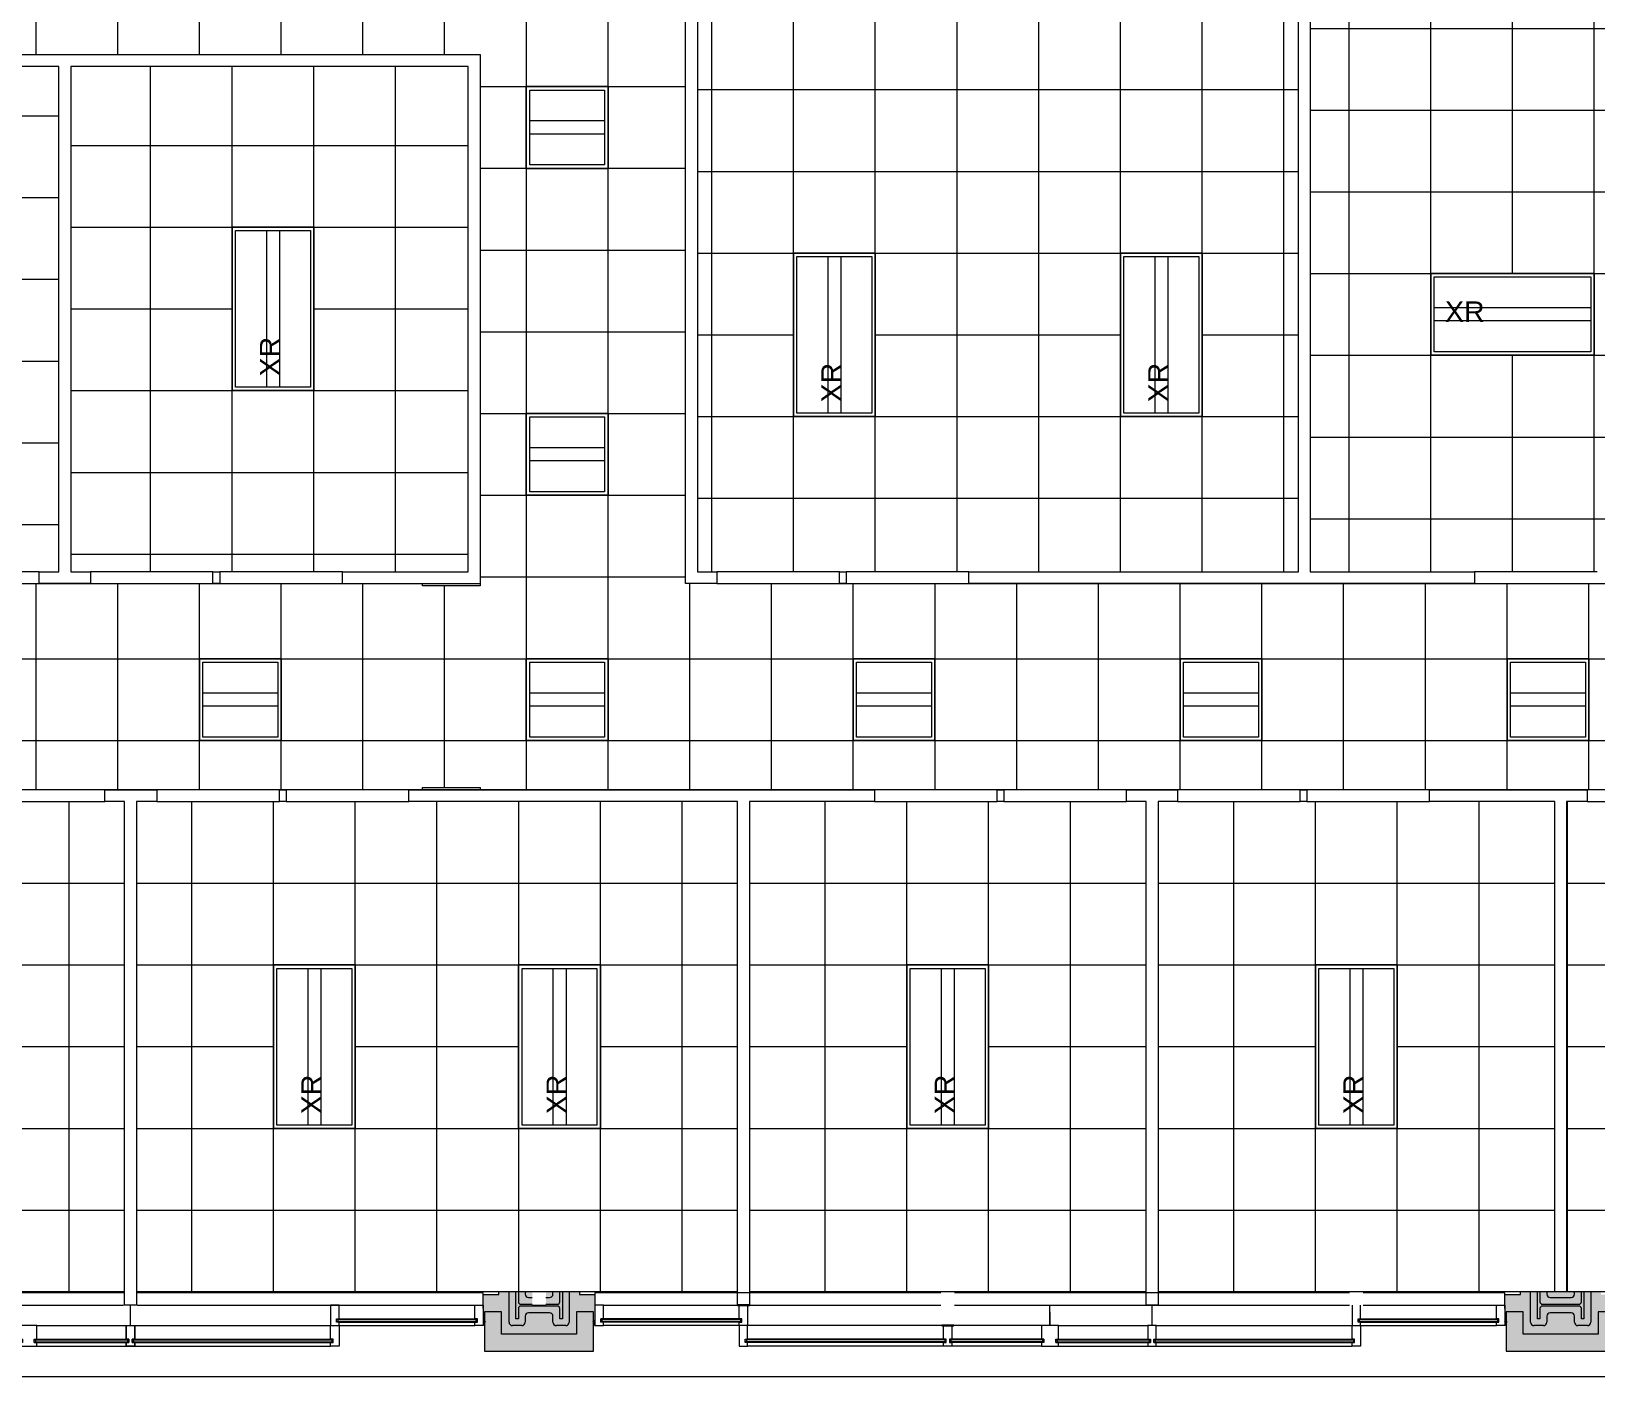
# Model space of a CAD drawing. Header units: inches. Extents: x 1724 to 6154, y -664 to 702.
# Drawn here: x 2200.1 to 2659.6, y -663.6 to -268.5 of the extents above; entities that cross this region are included whole.
import ezdxf

# ---------------------------------------------------------------- set-up
doc = ezdxf.new("R2010")
doc.units = ezdxf.units.IN
doc.header["$MEASUREMENT"] = 0
doc.layers.get('Defpoints').update_dxf_attribs({"color": 250, "lineweight": 9})
for name, color, linetype, lineweight in [('A-ANNO-NOTE', 131, 'Continuous', 9), ('A-CLNG', 13, 'Continuous', 9), ('A-CLNG-PATT', 13, 'Continuous', 9), ('A-WALL', 250, 'Continuous', 9), ('B-BASE', 250, 'Continuous', 9), ('E-LITE-EQPM', 33, 'Continuous', 9), ('I-WALL', 2, 'Continuous', 9), ('NABCA_dwg', 8, 'Continuous', 9), ('NB-PART-GWB', 250, 'Continuous', 9), ('NB-ROD-SEAL', 250, 'Continuous', 9), ('NB-WALL-EXT', 250, 'Continuous', 9), ('NB-WIND-EXT', 250, 'Continuous', 9), ('NB-WIND-MULL', 250, 'Continuous', 9), ('NB-WIND-SILL', 250, 'Continuous', 9)]:
    doc.layers.add(name, color=color, linetype=linetype, lineweight=lineweight)
doc.styles.add('Arial', font='arial.ttf', dxfattribs={"height": 6})

# ---------------------------------------------------------------- blocks, each defined once
blk = doc.blocks.new('Rectangular Ceiling Light - Recessed - New 2_x2_ - BASKET-V1-Reflected Ceiling Plan')
at = {"layer": 'E-LITE-EQPM', "lineweight": 20}
for p, q in [((-12.74, -14.34), (-12.74, 9.66)), ((-12.74, 9.66), (11.26, 9.66)), ((11.26, 9.66), (11.26, -14.34)), ((-11.74, -13.34), (-11.74, 8.66)), ((-11.74, 8.66), (10.26, 8.66)), ((10.26, 8.66), (10.26, -13.34)), ((10.26, -0.42), (-11.74, -0.42)), ((10.26, -4.26), (-11.74, -4.26)), ((10.26, -13.34), (-11.74, -13.34)), ((11.26, -14.34), (-12.74, -14.34))]:
    blk.add_line(p, q, dxfattribs=at)
blk = doc.blocks.new('Rectangular Ceiling Light - Recessed - Existing Relocated 2_x4_ - BASKET-2505325-Reflected Ceiling Plan')
at = {"layer": 'E-LITE-EQPM', "lineweight": 20}
for p, q in [((-24.74, -14.34), (-24.74, 9.66)), ((-24.74, 9.66), (23.26, 9.66)), ((23.26, 9.66), (23.26, -14.34)), ((-23.74, -13.34), (-23.74, 8.66)), ((-23.74, 8.66), (22.26, 8.66)), ((22.26, 8.66), (22.26, -13.34)), ((22.26, -0.42), (-23.74, -0.42)), ((22.26, -4.26), (-23.74, -4.26)), ((22.26, -13.34), (-23.74, -13.34)), ((23.26, -14.34), (-24.74, -14.34))]:
    blk.add_line(p, q, dxfattribs=at)
blk = doc.blocks.new('NABCA_dwg_MA-2900-8th-120718_dwg-2391440-New Construction - Test Fit Plan-2421454-Reflected Ceiling Plan')
at = {"layer": 'B-BASE'}
for points in [[(-7765.04, -3896.6), (-7737.21, -3896.6), (-7737.21, -3889.1), (-7736.84, -3889.1), (-7736.84, -3879.98), (-7741.38, -3879.98), (-7741.38, -3879.16), (-7751.21, -3879.16), (-7751.21, -3883.1), (-7755.21, -3883.1), (-7755.21, -3879.16), (-7765.04, -3879.16), (-7765.04, -3879.98), (-7769.59, -3879.98), (-7769.59, -3889.1), (-7769.21, -3889.1), (-7769.21, -3896.6), (-7768.9, -3896.6)], [(-7454.96, -3896.6), (-7437.21, -3896.6), (-7437.21, -3889.1), (-7436.84, -3889.1), (-7436.84, -3879.98), (-7441.38, -3879.98), (-7441.38, -3879.16), (-7451.46, -3879.16), (-7451.46, -3879.1), (-7454.96, -3879.1), (-7454.96, -3879.16), (-7465.04, -3879.16), (-7465.04, -3879.98), (-7469.59, -3879.98), (-7469.59, -3889.1), (-7469.21, -3889.1), (-7469.21, -3896.6), (-7465.04, -3896.6)]]:
    blk.add_hatch(color=256, dxfattribs=at).paths.add_polyline_path(points, flags=0)
at = {"layer": 'A-WALL', "color": 10, "lineweight": 30}
for p, q in [((-7694.96, -3883.1), (-7691.46, -3883.1)), ((-7634.96, -3889.1), (-7631.46, -3889.1))]:
    blk.add_line(p, q, dxfattribs=at)
at = {"layer": 'B-BASE'}
for p, q in [((-7762.04, -3888.1), (-7762.04, -3879.16)), ((-7759.29, -3879.16), (-7759.29, -3882.1)), ((-7757.29, -3879.16), (-7757.29, -3879.85)), ((-7756.29, -3880.85), (-7755.21, -3880.85)), ((-7751.21, -3880.85), (-7750.13, -3880.85)), ((-7749.13, -3879.85), (-7749.13, -3879.16)), ((-7747.13, -3882.1), (-7747.13, -3879.16)), ((-7744.38, -3879.16), (-7744.38, -3888.1)), ((-7462.04, -3888.1), (-7462.04, -3879.16)), ((-7459.29, -3879.16), (-7459.29, -3882.1)), ((-7457.29, -3879.16), (-7457.29, -3879.85)), ((-7456.29, -3880.85), (-7450.13, -3880.85)), ((-7449.13, -3879.85), (-7449.13, -3879.16)), ((-7447.13, -3882.1), (-7447.13, -3879.16)), ((-7444.38, -3879.16), (-7444.38, -3888.1)), ((-7758.54, -3882.85), (-7755.21, -3882.85)), ((-7747.88, -3883.35), (-7758.54, -3883.35)), ((-7757.29, -3886.35), (-7757.29, -3888.1)), ((-7750.13, -3885.35), (-7756.29, -3885.35)), ((-7751.21, -3882.85), (-7747.88, -3882.85)), ((-7749.13, -3888.1), (-7749.13, -3886.35)), ((-7458.54, -3882.85), (-7447.88, -3882.85)), ((-7447.88, -3883.35), (-7458.54, -3883.35)), ((-7457.29, -3886.35), (-7457.29, -3888.1)), ((-7450.13, -3885.35), (-7456.29, -3885.35)), ((-7449.13, -3888.1), (-7449.13, -3886.35)), ((-7758.29, -3889.1), (-7761.04, -3889.1)), ((-7745.38, -3889.1), (-7748.13, -3889.1)), ((-7458.29, -3889.1), (-7461.04, -3889.1)), ((-7445.38, -3889.1), (-7448.13, -3889.1))]:
    blk.add_line(p, q, dxfattribs=at)
at = {"layer": 'B-BASE', "flags": 128}
for points in [[(-5935.21, -3896.6), (-5935.21, -3904.1), (-8374.21, -3904.1), (-8374.21, -2881.08), (-8378.21, -2881.08), (-8378.21, -2538.1), (-5818.21, -2538.1), (-5818.21, -2548.1)], [(-7759.29, -3884.1), (-7759.29, -3887.1), (-7760.04, -3887.1), (-7760.04, -3879.16)], [(-7746.38, -3879.16), (-7746.38, -3887.1), (-7747.13, -3887.1), (-7747.13, -3884.1)], [(-7459.29, -3884.1), (-7459.29, -3887.1), (-7460.04, -3887.1), (-7460.04, -3879.16)], [(-7446.38, -3879.16), (-7446.38, -3887.1), (-7447.13, -3887.1), (-7447.13, -3884.1)]]:
    blk.add_lwpolyline(points, dxfattribs=at)
at = {"layer": 'B-BASE'}
for centre, radius, start, end in [((-7756.29, -3879.85), 1, 180, 270), ((-7750.13, -3879.85), 1, 270, 0), ((-7456.29, -3879.85), 1, 180, 270), ((-7450.13, -3879.85), 1, 270, 0), ((-7758.54, -3882.1), 0.75, 180, 270), ((-7758.54, -3884.1), 0.75, 90, 180), ((-7756.29, -3886.35), 1, 90, 180), ((-7750.13, -3886.35), 1, 0, 90), ((-7747.88, -3882.1), 0.75, 270, 0), ((-7747.88, -3884.1), 0.75, 0, 90), ((-7458.54, -3882.1), 0.75, 180, 270), ((-7458.54, -3884.1), 0.75, 90, 180), ((-7456.29, -3886.35), 1, 90, 180), ((-7450.13, -3886.35), 1, 0, 90), ((-7447.88, -3882.1), 0.75, 270, 0), ((-7447.88, -3884.1), 0.75, 0, 90), ((-7761.04, -3888.1), 1, 180, 270), ((-7758.29, -3888.1), 1, 270, 0), ((-7748.13, -3888.1), 1, 180, 270), ((-7745.38, -3888.1), 1, 270, 0), ((-7461.04, -3888.1), 1, 180, 270), ((-7458.29, -3888.1), 1, 270, 0), ((-7448.13, -3888.1), 1, 180, 270), ((-7445.38, -3888.1), 1, 270, 0)]:
    blk.add_arc(centre, radius, start, end, dxfattribs=at)
at = {"layer": 'Defpoints'}
blk.add_line((-7871.96, -3889.1), (-7814.46, -3889.1), dxfattribs=at)
at = {"layer": 'NB-PART-GWB', "flags": 128}
for points in [[(-7769.59, -3884.1), (-7769.59, -3879.98), (-7765.04, -3879.98), (-7765.04, -3879.16)], [(-7741.38, -3879.16), (-7741.38, -3879.98), (-7736.84, -3879.98), (-7736.84, -3884.1)], [(-7469.59, -3884.1), (-7469.59, -3879.98), (-7465.04, -3879.98), (-7465.04, -3879.16)]]:
    blk.add_lwpolyline(points, dxfattribs=at)
at = {"layer": 'NB-ROD-SEAL'}
for centre, start, end in [((-7769.32, -3888.7), 56.6478, 129.9782), ((-7769.32, -3888.93), 56.6478, 129.9782), ((-7769.32, -3889.12), 56.6478, 129.9782), ((-7769.32, -3889.29), 56.6478, 129.9782), ((-7769.32, -3889.42), 56.6478, 129.9782), ((-7737.11, -3888.67), 50.0218, 123.3522), ((-7737.11, -3888.9), 50.0218, 123.3522), ((-7737.11, -3889.09), 50.0218, 123.3522), ((-7737.11, -3889.26), 50.0218, 123.3522), ((-7737.11, -3889.4), 50.0218, 123.3522), ((-7469.32, -3888.7), 56.6478, 129.9782), ((-7469.32, -3888.93), 56.6478, 129.9782), ((-7469.32, -3889.12), 56.6478, 129.9782), ((-7469.32, -3889.29), 56.6478, 129.9782), ((-7469.32, -3889.42), 56.6478, 129.9782)]:
    blk.add_arc(centre, 0.419, start, end, dxfattribs=at)
for centre in [(-7769.33, -3887.99), (-7737.09, -3887.96), (-7469.33, -3887.99)]:
    blk.add_ellipse(centre, major_axis=(0, 0.333), ratio=0.724983, dxfattribs=at)
at = {"layer": 'NB-WALL-EXT', "flags": 128}
for points in [[(-7769.21, -3896.6), (-7737.21, -3896.6), (-7737.21, -3885.1), (-7742.21, -3885.1), (-7742.21, -3891.6), (-7764.21, -3891.6), (-7764.21, -3885.1), (-7769.21, -3885.1)], [(-7469.21, -3896.6), (-7437.21, -3896.6), (-7437.21, -3885.1), (-7442.21, -3885.1), (-7442.21, -3891.6), (-7464.21, -3891.6), (-7464.21, -3885.1), (-7469.21, -3885.1)]]:
    blk.add_lwpolyline(points, close=True, dxfattribs=at)
at = {"layer": 'NB-WIND-EXT'}
for p, q in [((-7812.71, -3887.3), (-7771.34, -3887.3)), ((-7812.71, -3887.9), (-7771.34, -3887.9)), ((-7812.34, -3887.3), (-7812.34, -3887.9)), ((-7811.96, -3887.1), (-7771.34, -3887.1)), ((-7811.96, -3888.1), (-7771.34, -3888.1)), ((-7771.71, -3887.9), (-7771.71, -3887.3)), ((-7694.46, -3887.1), (-7735.09, -3887.1)), ((-7693.71, -3887.3), (-7735.09, -3887.3)), ((-7693.71, -3887.9), (-7735.09, -3887.9)), ((-7694.46, -3888.1), (-7735.09, -3888.1)), ((-7734.71, -3887.9), (-7734.71, -3887.3)), ((-7694.09, -3887.3), (-7694.09, -3887.9)), ((-7512.71, -3887.3), (-7471.34, -3887.3)), ((-7512.71, -3887.9), (-7471.34, -3887.9)), ((-7512.34, -3887.3), (-7512.34, -3887.9)), ((-7511.96, -3887.1), (-7471.34, -3887.1)), ((-7511.96, -3888.1), (-7471.34, -3888.1)), ((-7471.71, -3887.9), (-7471.71, -3887.3)), ((-7901.46, -3893.1), (-7873.71, -3893.1)), ((-7901.46, -3893.3), (-7873.71, -3893.3)), ((-7901.46, -3893.9), (-7873.71, -3893.9)), ((-7901.46, -3894.1), (-7873.71, -3894.1)), ((-7901.09, -3893.3), (-7901.09, -3893.9)), ((-7874.09, -3893.3), (-7874.09, -3893.9)), ((-7872.71, -3893.1), (-7814.46, -3893.1)), ((-7872.71, -3893.3), (-7813.71, -3893.3)), ((-7872.71, -3893.9), (-7813.71, -3893.9)), ((-7872.71, -3894.1), (-7814.46, -3894.1)), ((-7872.34, -3893.3), (-7872.34, -3893.9)), ((-7814.09, -3893.3), (-7814.09, -3893.9)), ((-7633.71, -3893.3), (-7692.71, -3893.3)), ((-7633.71, -3893.9), (-7692.71, -3893.9)), ((-7692.34, -3893.3), (-7692.34, -3893.9)), ((-7633.71, -3893.1), (-7691.96, -3893.1)), ((-7633.71, -3894.1), (-7691.96, -3894.1)), ((-7634.09, -3893.3), (-7634.09, -3893.9)), ((-7604.96, -3893.1), (-7632.71, -3893.1)), ((-7604.96, -3893.3), (-7632.71, -3893.3)), ((-7604.96, -3893.9), (-7632.71, -3893.9)), ((-7604.96, -3894.1), (-7632.71, -3894.1)), ((-7632.34, -3893.3), (-7632.34, -3893.9)), ((-7605.34, -3893.3), (-7605.34, -3893.9)), ((-7601.46, -3893.1), (-7573.71, -3893.1)), ((-7601.46, -3893.3), (-7573.71, -3893.3)), ((-7601.46, -3893.9), (-7573.71, -3893.9)), ((-7601.46, -3894.1), (-7573.71, -3894.1)), ((-7601.09, -3893.3), (-7601.09, -3893.9)), ((-7574.09, -3893.3), (-7574.09, -3893.9)), ((-7572.71, -3893.1), (-7514.46, -3893.1)), ((-7572.71, -3893.3), (-7513.71, -3893.3)), ((-7572.71, -3893.9), (-7513.71, -3893.9)), ((-7572.71, -3894.1), (-7514.46, -3894.1)), ((-7572.34, -3893.3), (-7572.34, -3893.9)), ((-7514.09, -3893.3), (-7514.09, -3893.9))]:
    blk.add_line(p, q, dxfattribs=at)
at = {"layer": 'NB-WIND-MULL', "flags": 128}
for points in [[(-7811.96, -3889.1), (-7811.96, -3888.1), (-7812.71, -3888.1), (-7812.71, -3887.1), (-7811.96, -3887.1), (-7811.96, -3883.1), (-7814.46, -3883.1), (-7814.46, -3889.1)], [(-7772.09, -3889.1), (-7772.09, -3888.1), (-7771.34, -3888.1), (-7771.34, -3887.1), (-7772.09, -3887.1), (-7772.09, -3883.1), (-7769.59, -3883.1), (-7769.59, -3889.1)], [(-7734.34, -3889.1), (-7734.34, -3888.1), (-7735.09, -3888.1), (-7735.09, -3887.1), (-7734.34, -3887.1), (-7734.34, -3883.1), (-7736.84, -3883.1), (-7736.84, -3889.1)], [(-7472.09, -3889.1), (-7472.09, -3888.1), (-7471.34, -3888.1), (-7471.34, -3887.1), (-7472.09, -3887.1), (-7472.09, -3883.1), (-7469.59, -3883.1), (-7469.59, -3889.1)], [(-7904.96, -3893.1), (-7904.96, -3894.1), (-7905.71, -3894.1), (-7905.71, -3895.1), (-7900.71, -3895.1), (-7900.71, -3894.1), (-7901.46, -3894.1), (-7901.46, -3893.1), (-7900.71, -3893.1), (-7900.71, -3889.1), (-7905.71, -3889.1), (-7905.71, -3893.1)], [(-7872.71, -3893.1), (-7872.71, -3894.1), (-7871.96, -3894.1), (-7871.96, -3895.1), (-7874.46, -3895.1), (-7874.46, -3894.1), (-7873.71, -3894.1), (-7873.71, -3893.1), (-7874.46, -3893.1), (-7874.46, -3889.1), (-7871.96, -3889.1), (-7871.96, -3893.1)], [(-7814.46, -3895.1), (-7814.46, -3894.1), (-7813.71, -3894.1), (-7813.71, -3893.1), (-7814.46, -3893.1), (-7814.46, -3889.1), (-7811.96, -3889.1), (-7811.96, -3895.1)], [(-7691.96, -3895.1), (-7691.96, -3894.1), (-7692.71, -3894.1), (-7692.71, -3893.1), (-7691.96, -3893.1), (-7691.96, -3889.1), (-7694.46, -3889.1), (-7694.46, -3895.1)], [(-7604.96, -3893.1), (-7604.96, -3894.1), (-7605.71, -3894.1), (-7605.71, -3895.1), (-7600.71, -3895.1), (-7600.71, -3894.1), (-7601.46, -3894.1), (-7601.46, -3893.1), (-7600.71, -3893.1), (-7600.71, -3889.1), (-7605.71, -3889.1), (-7605.71, -3893.1)], [(-7573.71, -3893.1), (-7573.71, -3894.1), (-7574.46, -3894.1), (-7574.46, -3895.1), (-7571.96, -3895.1), (-7571.96, -3894.1), (-7572.71, -3894.1), (-7572.71, -3893.1), (-7571.96, -3893.1), (-7571.96, -3889.1), (-7574.46, -3889.1), (-7574.46, -3893.1)], [(-7514.46, -3895.1), (-7514.46, -3894.1), (-7513.71, -3894.1), (-7513.71, -3893.1), (-7514.46, -3893.1), (-7514.46, -3889.1), (-7511.96, -3889.1), (-7511.96, -3895.1)]]:
    blk.add_lwpolyline(points, close=True, dxfattribs=at)
for points in [[(-7691.96, -3883.1), (-7691.96, -3889.1), (-7694.46, -3889.1), (-7694.46, -3888.1), (-7693.71, -3888.1), (-7693.71, -3887.1), (-7694.46, -3887.1), (-7694.46, -3883.1)], [(-7514.46, -3883.1), (-7514.46, -3889.1), (-7511.96, -3889.1), (-7511.96, -3888.1), (-7512.71, -3888.1), (-7512.71, -3887.1), (-7511.96, -3887.1), (-7511.96, -3883.1)], [(-7874.46, -3889.1), (-7874.46, -3893.1), (-7873.71, -3893.1), (-7873.71, -3894.1), (-7874.46, -3894.1), (-7874.46, -3895.1), (-7871.96, -3895.1), (-7871.96, -3894.1), (-7872.71, -3894.1), (-7872.71, -3893.1), (-7871.96, -3893.1), (-7871.96, -3889.1)], [(-7631.96, -3889.1), (-7631.96, -3893.1), (-7632.71, -3893.1), (-7632.71, -3894.1), (-7631.96, -3894.1), (-7631.96, -3895.1), (-7634.46, -3895.1), (-7634.46, -3894.1), (-7633.71, -3894.1), (-7633.71, -3893.1), (-7634.46, -3893.1), (-7634.46, -3889.1)]]:
    blk.add_lwpolyline(points, dxfattribs=at)
at = {"layer": 'NB-WIND-SILL'}
for p, q in [((-7875.21, -3879.48), (-7991.21, -3879.48)), ((-7691.46, -3879.48), (-7694.96, -3879.48)), ((-7635.21, -3879.48), (-7691.46, -3879.48)), ((-7574.96, -3879.48), (-7631.21, -3879.48)), ((-7571.46, -3879.48), (-7574.96, -3879.48)), ((-7515.21, -3879.48), (-7571.46, -3879.48)), ((-7991.21, -3883.1), (-7875.21, -3883.1)), ((-7873.21, -3889.1), (-7873.21, -3883.1)), ((-7871.21, -3883.1), (-7769.59, -3883.1)), ((-7734.34, -3883.1), (-7694.96, -3883.1)), ((-7691.46, -3883.1), (-7635.21, -3883.1)), ((-7631.21, -3883.1), (-7574.96, -3883.1)), ((-7574.96, -3883.1), (-7571.46, -3883.1)), ((-7573.21, -3889.1), (-7573.21, -3883.1)), ((-7571.46, -3883.1), (-7515.21, -3883.1)), ((-7511.21, -3883.1), (-7472.09, -3883.1)), ((-7900.71, -3889.1), (-7874.46, -3889.1)), ((-7811.96, -3889.1), (-7772.09, -3889.1)), ((-7694.46, -3889.1), (-7734.34, -3889.1)), ((-7600.71, -3889.1), (-7574.46, -3889.1)), ((-7571.97, -3889.1), (-7514.46, -3889.1)), ((-7511.96, -3889.1), (-7472.09, -3889.1)), ((-7900.71, -3895.1), (-7874.46, -3895.1)), ((-7871.97, -3895.1), (-7814.46, -3895.1)), ((-7634.46, -3895.1), (-7691.96, -3895.1)), ((-7605.71, -3895.1), (-7631.96, -3895.1)), ((-7600.71, -3895.1), (-7574.46, -3895.1)), ((-7571.97, -3895.1), (-7514.46, -3895.1))]:
    blk.add_line(p, q, dxfattribs=at)
at = {"layer": 'NB-WIND-SILL', "flags": 128}
for points in [[(-7769.59, -3879.98), (-7769.59, -3879.48), (-7871.21, -3879.48)], [(-7694.96, -3879.48), (-7736.84, -3879.48), (-7736.84, -3879.98)], [(-7469.59, -3879.98), (-7469.59, -3879.48), (-7511.21, -3879.48)], [(-7694.96, -3883.1), (-7694.46, -3883.1), (-7691.46, -3883.1)], [(-7603.21, -3889.1), (-7603.21, -3885.1), (-7603.21, -3889.1), (-7603.21, -3883.1)], [(-7605.71, -3889.1), (-7634.96, -3889.1), (-7691.96, -3889.1)]]:
    blk.add_lwpolyline(points, dxfattribs=at)
blk = doc.blocks.new('NABCA_dwg-2391440-Reflected Ceiling Plan')
at = {"layer": 'A-WALL', "color": 7, "lineweight": 20}
blk.add_line((2347.27, -642.6), (2351.27, -642.6), dxfattribs=at)
blk.add_blockref('NABCA_dwg_MA-2900-8th-120718_dwg-2391440-New Construction - Test Fit Plan-2421454-Reflected Ceiling Plan', (10102.48, 3240.5))

msp = doc.modelspace()

# ---------------------------------------------------------------- hatches: boundary and pattern name
at = {"layer": 'A-CLNG-PATT', "lineweight": 13}
h = msp.add_hatch(dxfattribs=at)
h.set_pattern_fill('FP_53', color=256, style=0, pattern_type=2)
h.set_pattern_definition([(0, (2753.523, -164.79), (0, -24), []), (270, (2753.523, -164.79), (-24, -1e-15), [])])
h.paths.add_polyline_path([(2572.77, -491.23), (3607.52, -491.23), (3607.52, -430.73), (2392.24, -430.73), (2392.24, -214.89), (2303.9, -214.89), (2303.9, -201.14), (2239.99, -201.1), (2239.99, 58.02), (2336.86, 58.02), (2336.86, 149.65), (2179.74, 149.65), (2179.74, 111.9), (2176.24, 111.9), (2176.24, 149.65), (2077.63, 149.65), (2077.63, 111.9), (2042.99, 111.9), (2042.99, 149.65), (1970.15, 149.65), (1970.15, -96.5), (2042.8, -96.5), (2042.8, -62.63), (2077.63, -62.63), (2077.63, -96.5), (2176.24, -96.5), (2176.24, -61.76), (2179.74, -61.76), (2179.74, -275.39), (2331.99, -275.39), (2331.99, -431.35), (2314.99, -431.35), (2314.99, -430.73), (1991.52, -430.73), (1991.52, -403.83), (1931.02, -403.83), (1931.02, -491.23), (2314.99, -491.23), (2314.99, -490.6), (2331.99, -490.6), (2331.99, -491.23), (2555.27, -491.23)], flags=0)
h.paths.add_polyline_path([(1961.52, -476.79), (1961.52, -452.79), (1985.52, -452.79), (1985.52, -476.79)], flags=0)
h.paths.add_polyline_path([(3233.52, -476.79), (3209.52, -476.79), (3209.52, -452.79), (3233.52, -452.79), (3233.52, -473.35)], flags=0)
h.paths.add_polyline_path([(3030.47, -476.79), (3017.52, -476.79), (3017.52, -452.79), (3041.52, -452.79), (3041.52, -476.79)], flags=0)
h.paths.add_polyline_path([(3113.52, -476.79), (3113.52, -452.79), (3137.52, -452.79), (3137.52, -476.79)], flags=0)
h.paths.add_polyline_path([(2555.27, -476.79), (2537.52, -476.79), (2537.52, -452.79), (2561.52, -452.79), (2561.52, -476.79)], flags=0)
h.paths.add_polyline_path([(2633.52, -476.79), (2633.52, -452.79), (2657.52, -452.79), (2657.52, -476.79)], flags=0)
h.paths.add_polyline_path([(2369.52, -476.79), (2345.52, -476.79), (2345.52, -452.79), (2369.52, -452.79), (2369.52, -467.29)], flags=0)
h.paths.add_polyline_path([(2273.52, -476.79), (2249.52, -476.79), (2249.52, -452.79), (2273.52, -452.79), (2273.52, -467.29)], flags=0)
h.paths.add_polyline_path([(2177.52, -476.79), (2153.52, -476.79), (2153.52, -452.79), (2177.52, -452.79), (2177.52, -467.29)], flags=0)
h.paths.add_polyline_path([(2729.52, -476.79), (2729.52, -452.79), (2753.52, -452.79), (2753.52, -476.79)], flags=0)
h.paths.add_polyline_path([(2081.52, -476.79), (2057.52, -476.79), (2057.52, -452.79), (2081.52, -452.79), (2081.52, -467.29)], flags=0)
h.paths.add_polyline_path([(3497.52, -476.79), (3497.52, -452.79), (3521.52, -452.79), (3521.52, -476.79), (3505.67, -476.79)], flags=0)
h.paths.add_polyline_path([(3425.52, -476.79), (3401.52, -476.79), (3401.52, -452.79), (3425.52, -452.79), (3425.52, -467.34)], flags=0)
h.paths.add_polyline_path([(2849.52, -476.79), (2825.52, -476.79), (2825.52, -452.79), (2849.52, -452.79), (2849.52, -475.28)], flags=0)
h.paths.add_polyline_path([(2465.52, -476.79), (2441.52, -476.79), (2441.52, -452.79), (2465.52, -452.79), (2465.52, -467.29)], flags=0)
h.paths.add_polyline_path([(3329.52, -476.79), (3305.52, -476.79), (3305.52, -452.79), (3329.52, -452.79), (3329.52, -471.74)], flags=0)
h.paths.add_polyline_path([(2921.52, -476.79), (2921.52, -452.79), (2945.52, -452.79), (2945.52, -476.79)], flags=0)
h.paths.add_polyline_path([(2369.52, -404.79), (2345.52, -404.79), (2345.52, -380.79), (2369.52, -380.79), (2369.52, -394.01)], flags=0)
h.paths.add_polyline_path([(2345.52, -308.79), (2345.52, -284.79), (2369.52, -284.79), (2369.52, -308.79)], flags=0)
h.paths.add_polyline_path([(2211.74, -260.79), (2201.52, -260.79), (2201.52, -236.79), (2225.52, -236.79), (2225.52, -260.79)], flags=0)
h.paths.add_polyline_path([(2321.52, -260.79), (2297.52, -260.79), (2297.52, -236.79), (2321.52, -236.79), (2321.52, -247.45)], flags=0)
h.paths.add_polyline_path([(2353.23, -211.39), (2392.24, -211.39), (2392.24, -180.14), (2307.65, -180.14), (2307.65, -201.14), (2307.4, -201.14), (2307.4, -211.39), (2321.52, -211.39)], flags=0)
h.paths.add_polyline_path([(2201.52, -164.79), (2201.52, -140.79), (2225.52, -140.79), (2225.52, -164.79), (2213.33, -164.79)], flags=0)
h.paths.add_polyline_path([(2201.52, -68.79), (2201.52, -44.79), (2225.52, -44.79), (2225.52, -68.79)], flags=0)
h.paths.add_polyline_path([(2033.52, -44.79), (2009.52, -44.79), (2009.52, 3.21), (2033.52, 3.21), (2033.52, -27.61)], flags=0)
h.paths.add_polyline_path([(2105.51, -44.79), (2105.51, 3.21), (2129.51, 3.21), (2129.51, -44.79)], flags=0)
h.paths.add_polyline_path([(2201.52, 3.21), (2201.52, 27.21), (2225.52, 27.21), (2225.52, 3.21)], flags=0)
h.paths.add_polyline_path([(2033.52, 51.21), (2009.52, 51.21), (2009.52, 99.21), (2033.52, 99.21)], flags=0)
h.paths.add_polyline_path([(2105.51, 51.21), (2105.51, 99.21), (2129.51, 99.21), (2129.51, 51.21)], flags=0)
h.paths.add_polyline_path([(2201.52, 75.21), (2201.52, 99.21), (2225.52, 99.21), (2225.52, 75.21)], flags=0)
h.paths.add_polyline_path([(2321.52, 75.21), (2297.52, 75.21), (2297.52, 99.21), (2321.52, 99.21)], flags=0)
h = msp.add_hatch(dxfattribs=at)
h.set_pattern_fill('FP_21', color=256, style=0, pattern_type=2)
h.set_pattern_definition([(270, (2495.988, -309.684), (-24, -1e-15), []), (180, (2495.988, -309.684), (-3e-15, 24), [])])
h.paths.add_polyline_path([(2439.49, -427.23), (2572.24, -427.23), (2572.24, -180.14), (2395.74, -180.14), (2395.74, -427.23), (2437.49, -427.23)], flags=0)
h.paths.add_polyline_path([(2423.99, -381.68), (2423.99, -333.68), (2447.99, -333.68), (2447.99, -381.68), (2436.47, -381.68)], flags=0)
h.paths.add_polyline_path([(2543.99, -381.68), (2519.99, -381.68), (2519.99, -333.68), (2543.99, -333.68)], flags=0)
h.paths.add_polyline_path([(2423.99, -261.68), (2423.99, -213.68), (2447.99, -213.68), (2447.99, -261.68), (2436.47, -261.68)], flags=0)
h.paths.add_polyline_path([(2519.99, -261.68), (2519.99, -213.68), (2543.99, -213.68), (2543.99, -261.68)], flags=0)
h = msp.add_hatch(dxfattribs=at)
h.set_pattern_fill('FP_20', color=256, style=0, pattern_type=2)
h.set_pattern_definition([(90, (2683.13, -291.684), (24, -1e-15), []), (0, (2683.13, -291.684), (0, -24), [])])
h.paths.add_polyline_path([(2623.99, -427.23), (2692.49, -427.22), (2692.52, -280.23), (2812.52, -280.23), (2812.52, -180.14), (2575.74, -180.14), (2575.74, -427.23), (2611.13, -427.23)], flags=0)
h.paths.add_polyline_path([(2611.13, -363.68), (2611.13, -339.68), (2659.13, -339.68), (2659.13, -363.68)], flags=0)
h.paths.add_polyline_path([(2611.13, -243.68), (2611.13, -219.68), (2659.13, -219.68), (2659.13, -243.68)], flags=0)
h.paths.add_polyline_path([(2731.13, -243.68), (2731.13, -219.68), (2779.13, -219.68), (2779.13, -243.68), (2742.27, -243.68)], flags=0)
h = msp.add_hatch(dxfattribs=at)
h.set_pattern_fill('FP_23', color=256, style=0, pattern_type=2)
h.set_pattern_definition([(0, (2089.63, -341.37), (0, -24), []), (270, (2089.63, -341.37), (-24, -1e-15), [])])
h.paths.add_polyline_path([(2080.07, -427.23), (2208.24, -427.23), (2208.24, -278.89), (2176.24, -278.89), (2176.24, -251.51), (2027.15, -251.51), (2027.15, -279.93), (1995.02, -279.93), (1995.02, -427.23)], flags=0)
h.paths.add_polyline_path([(2161.63, -365.37), (2161.63, -317.37), (2185.63, -317.37), (2185.63, -365.37)], flags=0)
h.paths.add_polyline_path([(2041.63, -365.37), (2017.63, -365.37), (2017.63, -317.37), (2041.63, -317.37), (2041.63, -320.73)], flags=0)
h.paths.add_polyline_path([(2089.63, -365.37), (2089.63, -317.37), (2113.63, -317.37), (2113.63, -365.37)], flags=0)
h = msp.add_hatch(dxfattribs=at)
h.set_pattern_fill('FP_51', color=256, style=0, pattern_type=2)
h.set_pattern_definition([(270, (2259.113, -350.06), (-24, -1e-15), []), (180, (2259.113, -350.06), (3e-15, 24), [])])
h.paths.add_polyline_path([(2328.49, -427.23), (2328.49, -278.89), (2211.74, -278.89), (2211.74, -427.23), (2317.67, -427.23)], flags=0)
h.paths.add_polyline_path([(2283.11, -374.06), (2259.11, -374.06), (2259.11, -326.06), (2283.11, -326.06)], flags=0)
h = msp.add_hatch(dxfattribs=at)
h.set_pattern_fill('FP_14', color=256, style=0, pattern_type=2)
h.set_pattern_definition([(0, (2139.273, -566.697), (0, -24), []), (270, (2139.273, -566.697), (-24, -1e-15), [])])
h.paths.add_polyline_path([(2227.52, -638.67), (2227.52, -494.73), (2051.02, -494.73), (2051.02, -638.67), (2198.87, -638.67)], flags=0)
h.paths.add_polyline_path([(2091.27, -590.7), (2091.27, -542.7), (2115.27, -542.7), (2115.27, -590.7)], flags=0)
h.paths.add_polyline_path([(2163.27, -590.7), (2163.27, -542.7), (2187.27, -542.7), (2187.27, -590.7)], flags=0)
h = msp.add_hatch(dxfattribs=at)
h.set_pattern_fill('FP_13', color=256, style=0, pattern_type=2)
h.set_pattern_definition([(0, (2319.273, -566.697), (0, -24), []), (270, (2319.273, -566.697), (-24, -1e-15), [])])
h.paths.add_polyline_path([(2231.02, -638.67), (2407.52, -638.67), (2407.52, -494.73), (2231.02, -494.73), (2231.02, -613.84)], flags=0)
h.paths.add_polyline_path([(2295.27, -590.7), (2271.27, -590.7), (2271.27, -542.7), (2295.27, -542.7), (2295.27, -562.09)], flags=0)
h.paths.add_polyline_path([(2367.27, -590.7), (2343.27, -590.7), (2343.27, -542.7), (2367.27, -542.7)], flags=0)
h = msp.add_hatch(dxfattribs=at)
h.set_pattern_fill('FP_12', color=256, style=0, pattern_type=2)
h.set_pattern_definition([(270, (2457.273, -566.697), (-24, -1e-15), []), (180, (2457.273, -566.697), (3e-15, 24), [])])
h.paths.add_polyline_path([(2411.02, -638.67), (2527.52, -638.67), (2527.52, -494.73), (2411.02, -494.73), (2411.02, -613.84)], flags=0)
h.paths.add_polyline_path([(2481.27, -590.7), (2457.27, -590.7), (2457.27, -542.7), (2481.27, -542.7)], flags=0)
h = msp.add_hatch(dxfattribs=at)
h.set_pattern_fill('FP_11', color=256, style=0, pattern_type=2)
h.set_pattern_definition([(270, (2577.273, -566.697), (-24, -1e-15), []), (180, (2577.273, -566.697), (3e-15, 24), [])])
h.paths.add_polyline_path([(2531.02, -638.67), (2647.52, -638.67), (2647.52, -494.73), (2531.02, -494.73), (2531.02, -613.84)], flags=0)
h.paths.add_polyline_path([(2601.27, -590.7), (2577.27, -590.7), (2577.27, -542.7), (2601.27, -542.7)], flags=0)
h = msp.add_hatch(dxfattribs=at)
h.set_pattern_fill('FP_10', color=256, style=0, pattern_type=2)
h.set_pattern_definition([(270, (2699.273, -566.697), (-24, -1e-15), []), (180, (2699.273, -566.697), (3e-15, 24), [])])
h.paths.add_polyline_path([(2767.52, -638.67), (2767.52, -494.73), (2651.02, -494.73), (2651.02, -638.67), (2723.27, -638.67)], flags=0)
h.paths.add_polyline_path([(2699.27, -590.7), (2699.27, -542.7), (2723.27, -542.7), (2723.27, -590.7)], flags=0)

# ---------------------------------------------------------------- linework, layer by layer
at = {"layer": 'A-CLNG', "lineweight": 13}
for p, q in [((2369.52, -284.79), (2345.52, -284.79)), ((2345.52, -284.79), (2345.52, -308.79)), ((2369.52, -308.79), (2369.52, -284.79)), ((2345.52, -308.79), (2369.52, -308.79)), ((2259.11, -326.06), (2259.11, -374.06)), ((2283.11, -326.06), (2259.11, -326.06)), ((2283.11, -374.06), (2283.11, -326.06)), ((2423.99, -333.68), (2423.99, -381.68)), ((2447.99, -333.68), (2423.99, -333.68)), ((2447.99, -381.68), (2447.99, -333.68)), ((2519.99, -333.68), (2519.99, -381.68)), ((2543.99, -333.68), (2519.99, -333.68)), ((2543.99, -381.68), (2543.99, -333.68)), ((2659.13, -339.68), (2611.13, -339.68)), ((2611.13, -339.68), (2611.13, -363.68)), ((2659.13, -363.68), (2659.13, -339.68)), ((2611.13, -363.68), (2659.13, -363.68)), ((2259.11, -374.06), (2283.11, -374.06)), ((2369.52, -380.79), (2345.52, -380.79)), ((2345.52, -380.79), (2345.52, -404.79)), ((2369.52, -404.79), (2369.52, -380.79)), ((2423.99, -381.68), (2447.99, -381.68)), ((2519.99, -381.68), (2543.99, -381.68)), ((2345.52, -404.79), (2369.52, -404.79)), ((2291.49, -427.23), (2255.49, -427.23)), ((2475.49, -427.23), (2439.49, -427.23)), ((2166.49, -430.73), (2291.49, -430.73)), ((2401.49, -430.73), (3135.28, -430.73)), ((2273.52, -452.79), (2249.52, -452.79)), ((2249.52, -452.79), (2249.52, -476.79)), ((2273.52, -476.79), (2273.52, -452.79)), ((2369.52, -452.79), (2345.52, -452.79)), ((2345.52, -452.79), (2345.52, -476.79)), ((2369.52, -476.79), (2369.52, -452.79)), ((2465.52, -452.79), (2441.52, -452.79)), ((2441.52, -452.79), (2441.52, -476.79)), ((2465.52, -476.79), (2465.52, -452.79)), ((2561.52, -452.79), (2537.52, -452.79)), ((2537.52, -452.79), (2537.52, -476.79)), ((2561.52, -476.79), (2561.52, -452.79)), ((2657.52, -452.79), (2633.52, -452.79)), ((2633.52, -452.79), (2633.52, -476.79)), ((2657.52, -476.79), (2657.52, -452.79)), ((2249.52, -476.79), (2273.52, -476.79)), ((2345.52, -476.79), (2369.52, -476.79)), ((2441.52, -476.79), (2465.52, -476.79)), ((2537.52, -476.79), (2561.52, -476.79)), ((2633.52, -476.79), (2657.52, -476.79)), ((3571, -491.23), (1967.77, -491.23)), ((2237.02, -494.73), (2273.02, -494.73)), ((2447.77, -494.73), (2483.77, -494.73)), ((2536.77, -494.73), (2572.77, -494.73)), ((2657.02, -494.73), (2693.02, -494.73)), ((2295.27, -542.7), (2271.27, -542.7)), ((2271.27, -542.7), (2271.27, -590.7)), ((2295.27, -590.7), (2295.27, -542.7)), ((2367.27, -542.7), (2343.27, -542.7)), ((2343.27, -542.7), (2343.27, -590.7)), ((2367.27, -590.7), (2367.27, -542.7)), ((2457.27, -542.7), (2457.27, -590.7)), ((2481.27, -542.7), (2457.27, -542.7)), ((2481.27, -590.7), (2481.27, -542.7)), ((2577.27, -542.7), (2577.27, -590.7)), ((2601.27, -542.7), (2577.27, -542.7)), ((2601.27, -590.7), (2601.27, -542.7)), ((2271.27, -590.7), (2295.27, -590.7)), ((2343.27, -590.7), (2367.27, -590.7)), ((2457.27, -590.7), (2481.27, -590.7)), ((2577.27, -590.7), (2601.27, -590.7)), ((2227.52, -638.67), (2051.02, -638.67)), ((2407.52, -638.67), (2231.02, -638.67)), ((2527.52, -638.67), (2411.02, -638.67)), ((2647.52, -638.67), (2531.02, -638.67)), ((2767.52, -638.67), (2651.02, -638.67))]:
    msp.add_line(p, q, dxfattribs=at)
at = {"layer": 'I-WALL', "color": 7, "lineweight": 20}
for p, q in [((2395.74, -180.14), (2395.74, -427.23)), ((2572.24, -427.23), (2572.24, -180.14)), ((2575.74, -180.14), (2575.74, -427.23)), ((2392.24, -430.73), (2392.24, -214.89)), ((2179.74, -275.39), (2331.99, -275.39)), ((2331.99, -275.39), (2331.99, -431.35)), ((2208.24, -278.89), (2176.24, -278.89)), ((2208.24, -427.23), (2208.24, -278.89)), ((2328.49, -278.89), (2211.74, -278.89)), ((2211.74, -278.89), (2211.74, -427.23)), ((2328.49, -427.23), (2328.49, -278.89)), ((2202.49, -430.73), (2202.49, -427.23)), ((2202.49, -427.23), (2208.24, -427.23)), ((2211.74, -427.23), (2217.49, -427.23)), ((2217.49, -427.23), (2217.49, -430.73)), ((2253.49, -430.73), (2253.49, -427.23)), ((2253.49, -427.23), (2255.49, -427.23)), ((2255.49, -427.23), (2255.49, -430.73)), ((2291.49, -430.73), (2291.49, -427.23)), ((2291.49, -427.23), (2328.49, -427.23)), ((2395.74, -427.23), (2401.49, -427.23)), ((2401.49, -427.23), (2401.49, -430.73)), ((2437.49, -430.73), (2437.49, -427.23)), ((2437.49, -427.23), (2439.49, -427.23)), ((2439.49, -427.23), (2439.49, -430.73)), ((2475.49, -430.73), (2475.49, -427.23)), ((2475.49, -427.23), (2572.24, -427.23)), ((2575.74, -427.23), (2623.99, -427.23)), ((2623.99, -427.23), (2623.99, -430.73)), ((2217.49, -430.73), (2202.49, -430.73)), ((2255.49, -430.73), (2253.49, -430.73)), ((2291.49, -430.73), (2331.99, -430.73)), ((2314.99, -431.35), (2314.99, -430.73)), ((2331.99, -431.35), (2314.99, -431.35)), ((2401.49, -430.73), (2392.24, -430.73)), ((2439.49, -430.73), (2437.49, -430.73)), ((2623.99, -430.73), (2475.49, -430.73)), ((2221.77, -494.73), (2221.77, -491.23)), ((2221.77, -491.23), (2237.02, -491.23)), ((2237.02, -491.23), (2237.02, -494.73)), ((2273.02, -494.73), (2273.02, -491.23)), ((2273.02, -491.23), (2275.02, -491.23)), ((2275.02, -491.23), (2275.02, -494.73)), ((2311.02, -494.73), (2311.02, -491.23)), ((2311.02, -491.23), (2447.77, -491.23)), ((2314.99, -490.6), (2331.99, -490.6)), ((2314.99, -491.23), (2314.99, -490.6)), ((2331.99, -490.6), (2331.99, -491.23)), ((2447.77, -491.23), (2447.77, -494.73)), ((2483.77, -494.73), (2483.77, -491.23)), ((2483.77, -491.23), (2485.77, -491.23)), ((2485.77, -491.23), (2485.77, -494.73)), ((2521.77, -494.73), (2521.77, -491.23)), ((2521.77, -491.23), (2536.77, -491.23)), ((2536.77, -491.23), (2536.77, -494.73)), ((2572.77, -494.73), (2572.77, -491.23)), ((2572.77, -491.23), (2574.77, -491.23)), ((2574.77, -491.23), (2574.77, -494.73)), ((2610.77, -494.73), (2610.77, -491.23)), ((2610.77, -491.23), (2657.02, -491.23)), ((2657.02, -491.23), (2657.02, -494.73)), ((2227.52, -494.73), (2221.77, -494.73)), ((2227.52, -642.6), (2227.52, -494.73)), ((2231.02, -494.73), (2231.02, -642.6)), ((2237.02, -494.73), (2231.02, -494.73)), ((2275.02, -494.73), (2273.02, -494.73)), ((2407.52, -494.73), (2311.02, -494.73)), ((2407.52, -642.6), (2407.52, -494.73)), ((2411.02, -494.73), (2411.02, -642.6)), ((2447.77, -494.73), (2411.02, -494.73)), ((2485.77, -494.73), (2483.77, -494.73)), ((2527.52, -494.73), (2521.77, -494.73)), ((2527.52, -642.6), (2527.52, -494.73)), ((2531.02, -494.73), (2531.02, -642.6)), ((2536.77, -494.73), (2531.02, -494.73)), ((2574.77, -494.73), (2572.77, -494.73)), ((2647.52, -494.73), (2610.77, -494.73)), ((2647.52, -638.67), (2647.52, -494.73)), ((2651.02, -494.73), (2651.02, -638.67)), ((2657.02, -494.73), (2651.02, -494.73)), ((2231.02, -642.6), (2227.52, -642.6)), ((2411.02, -642.6), (2407.52, -642.6)), ((2531.02, -642.6), (2527.52, -642.6)), ((2651.02, -638.67), (2647.52, -638.67))]:
    msp.add_line(p, q, dxfattribs=at)
at = {"layer": 'I-WALL', "lineweight": 13}
for p, q in [((2202.49, -427.23), (2166.49, -427.23)), ((2253.49, -427.23), (2217.49, -427.23)), ((2437.49, -427.23), (2401.49, -427.23)), ((2659.99, -427.23), (2623.99, -427.23)), ((2185.77, -494.73), (2221.77, -494.73)), ((2275.02, -494.73), (2311.02, -494.73)), ((2485.77, -494.73), (2521.77, -494.73)), ((2574.77, -494.73), (2610.77, -494.73))]:
    msp.add_line(p, q, dxfattribs=at)

# ---------------------------------------------------------------- block references
at = {"layer": 'E-LITE-EQPM', "lineweight": 20}
for name, p in [('Rectangular Ceiling Light - Recessed - New 2_x2_ - BASKET-V1-Reflected Ceiling Plan', (2358.26, -294.45)), ('Rectangular Ceiling Light - Recessed - Existing Relocated 2_x4_ - BASKET-2505325-Reflected Ceiling Plan', (2635.87, -349.34)), ('Rectangular Ceiling Light - Recessed - New 2_x2_ - BASKET-V1-Reflected Ceiling Plan', (2358.26, -390.45)), ('Rectangular Ceiling Light - Recessed - New 2_x2_ - BASKET-V1-Reflected Ceiling Plan', (2262.26, -462.45)), ('Rectangular Ceiling Light - Recessed - New 2_x2_ - BASKET-V1-Reflected Ceiling Plan', (2358.26, -462.45)), ('Rectangular Ceiling Light - Recessed - New 2_x2_ - BASKET-V1-Reflected Ceiling Plan', (2454.26, -462.45)), ('Rectangular Ceiling Light - Recessed - New 2_x2_ - BASKET-V1-Reflected Ceiling Plan', (2550.26, -462.45)), ('Rectangular Ceiling Light - Recessed - New 2_x2_ - BASKET-V1-Reflected Ceiling Plan', (2646.26, -462.45))]:
    msp.add_blockref(name, p, dxfattribs=at)
at = {"layer": 'E-LITE-EQPM', "lineweight": 20, "rotation": 89.9999999999999}
for p in [(2268.77, -349.32), (2433.65, -356.95), (2529.65, -356.95), (2280.93, -565.96), (2352.93, -565.96), (2466.93, -565.96), (2586.93, -565.96)]:
    msp.add_blockref('Rectangular Ceiling Light - Recessed - Existing Relocated 2_x4_ - BASKET-2505325-Reflected Ceiling Plan', p, dxfattribs=at)
at = {"layer": 'NABCA_dwg', "color": 250}
msp.add_blockref('NABCA_dwg-2391440-Reflected Ceiling Plan', (0, 0), dxfattribs=at)

# ---------------------------------------------------------------- texts
at = {"layer": 'A-ANNO-NOTE', "insert": (2615.29, -347.86), "char_height": 6, "width": 14.544, "attachment_point": 1, "style": 'Arial'}
msp.add_mtext('XR', dxfattribs=at)
at = {"layer": 'A-ANNO-NOTE', "char_height": 6, "width": 14.544, "attachment_point": 1, "rotation": 90, "style": 'Arial'}
for insert in [(2267.29, -369.9), (2432.16, -377.53), (2528.16, -377.53), (2279.45, -586.54), (2351.45, -586.54), (2465.45, -586.54), (2585.45, -586.54)]:
    msp.add_mtext('XR', dxfattribs=dict(at, insert=insert))

doc.saveas('drawing.dxf')
